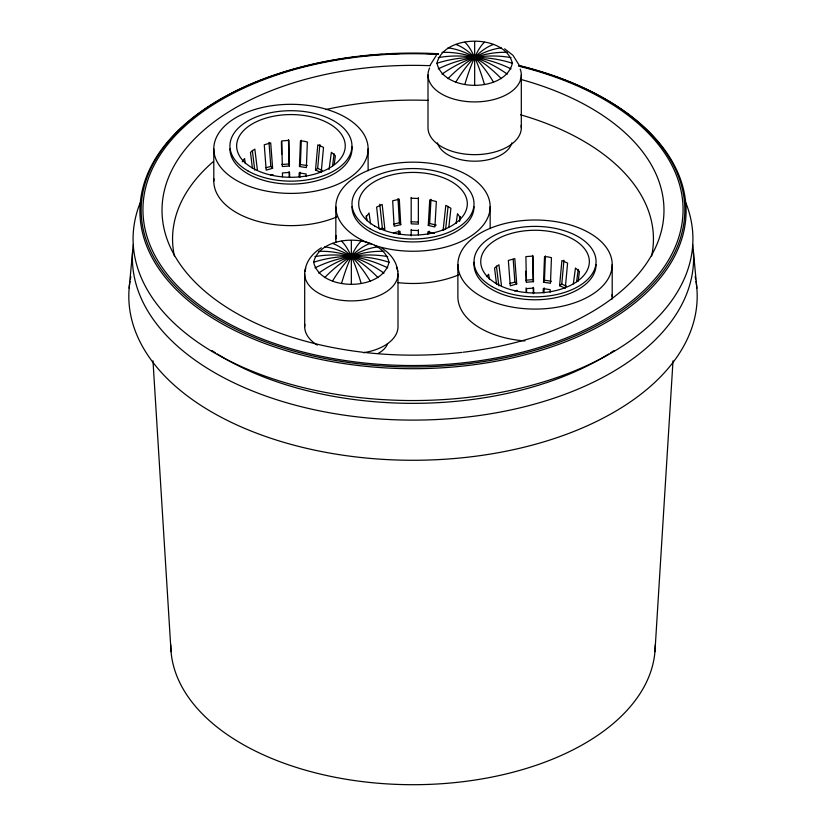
<?xml version="1.0" encoding="UTF-8"?>
<svg xmlns="http://www.w3.org/2000/svg" width="826" height="826" viewBox="0 0 826 826"><rect width="100%" height="100%" fill="white"/><g stroke="black" fill="none" stroke-linecap="round" stroke-linejoin="round"><path stroke-width="1.24" d="M299.043 176.754L299.198 172.913L306.126 173.987L306.033 176.547M299.446 166.522L300.437 140.947L304.02 141.215L307.365 142.02L306.374 167.595L299.446 166.522L300.375 164.519L301.314 140.224M299.879 177.301L300.075 172.19M543.136 292.435L543.281 288.604L550.219 289.678L550.116 292.239M543.529 282.213L544.52 256.638L548.113 256.907L551.458 257.702L550.467 283.287L543.529 282.213L544.458 280.21L545.397 255.915M543.962 292.993L544.158 287.882M427.765 234.316L427.909 231.765L434.538 233.355M428.271 225.405L429.726 199.933L436.355 201.523L434.899 226.985L428.271 225.405L429.634 223.505L431.007 199.314M429.055 233.686L429.2 231.146M654.946 651.704L673.014 360.828M320.065 172.045L315.511 170.022L317.814 144.849L323.513 147.369L321.2 172.551M315.511 170.022L317.669 168.39L319.868 144.478M564.148 287.737L559.594 285.713L561.907 260.531L567.596 263.06L565.283 288.243M559.594 285.713L561.763 284.082L563.952 260.169M129.155 288.14L132.738 250.154M443.118 230.34L445.823 205.333L450.903 208.266L448.869 227.016M448.095 206.366L445.658 228.874L443.965 229.845M329.058 169.506L331.381 152.314L335.377 155.773L334.22 164.364M332.506 166.016L334.158 153.739M573.316 283.968L575.474 268.006L579.46 271.465L578.138 281.284M576.589 281.697L578.252 269.431M456.097 223.443L457.501 213.727L460.247 217.558L459.896 219.984M459.555 221.44L460.258 216.588M304.97 271.548C305.826 261.367 312.868 252.942 321.345 247.8M313.663 262.245C320.323 232.808 382.366 232.808 389.025 262.245C382.366 291.671 320.323 291.671 313.663 262.245A102.372 83.581 0 0 1 389.025 262.245M436.975 63.261C443.634 33.825 505.677 33.825 512.337 63.261C505.677 92.688 443.634 92.688 436.975 63.261A102.372 83.581 0 0 1 512.337 63.261M429.861 65.636L436.355 55.301M387.611 343.595C386.134 347.973 382.221 351.236 378.267 353.373M242.194 161.824L244.548 158.551L245.322 163.6M486.875 276.7L488.631 274.232L489.415 279.291M379.423 229.277L382.345 227.986L384.885 229.452L382.18 204.445L376.635 207.109L378.938 228.358M265.838 167.688L270.825 166.491L272.621 168.287L266.178 170.125L264.258 144.777L270.711 142.929L272.621 168.287M270.608 175.226L273.107 174.627M393.868 224.104L399.392 222.783L400.755 224.682L394.126 226.262L392.67 200.801L399.299 199.211L400.755 224.682M393.382 232.891L400.011 231.311L400.156 233.851M509.921 283.38L514.918 282.182L516.715 283.979L510.261 285.817L508.351 260.458L514.794 258.621L516.715 283.979M514.691 290.917L517.19 290.318M281.852 164.498L288.966 163.951L289.43 165.995L282.306 166.532L281.821 140.916L288.935 140.379L289.43 165.995M411.183 198.209L418.359 198.477M411.183 221.781L418.359 222.06M411.183 230.268L418.359 230.537M525.935 280.19L533.049 279.642L533.513 281.676L526.399 282.224L525.759 271.217M300.375 164.519L307.303 165.592M544.458 280.21L551.396 281.284M429.634 223.505L436.262 225.085M317.669 168.39L322.223 170.414M561.763 284.082L566.316 286.106M504.655 48.827L512.956 55.301L519.451 65.636M381.344 247.8C389.81 252.942 396.862 261.367 397.719 271.548M370.595 223.929L369.015 213.005L366.269 216.835L366.796 220.48M366.259 215.865L366.961 220.718M501.485 285.827L498.935 264.764L494.557 268.047L496.519 284.154M496.405 265.993L498.821 285.806M257.402 170.135L254.842 149.072L250.474 152.366L252.436 168.463M252.322 150.301L254.728 170.125M379.774 204.228L382.345 227.986M693.262 250.154L696.845 288.14M513.194 259.364L514.918 282.182M269.008 142.402L270.825 166.491M152.986 360.828L171.054 651.704M398.008 198.591L399.392 222.783M398.721 230.681L398.937 234.501M533.513 281.676L533.018 256.07L525.904 256.607L526.399 282.224M533.741 293.209L533.637 288.088L526.523 288.625L526.596 292.466M532.584 255.306L533.049 279.642M533.204 287.324L533.328 293.736M526.079 287.871L526.162 291.712M289.647 177.518L289.554 172.397L282.43 172.933L282.513 176.774M288.491 139.625L288.966 163.951M289.11 171.643L289.214 176.764M281.398 141.442L281.645 154.245M612.2 264.547A77.159 44.542 0 0 1 496.467 303.121A77.159 44.542 0 0 1 496.467 225.973A77.159 44.542 0 0 1 612.2 264.547L612.2 296.782M521.309 74.98L521.309 127.72M490.159 206.706L490.159 228.616M474.661 41.507L474.661 85.016M457.883 264.547L457.883 296.782A77.159 44.542 0 0 0 524.975 340.942M428.002 74.98L428.002 127.72A46.648 26.938 0 0 0 476.685 154.627A46.648 26.938 0 0 0 521.134 125.376M418.359 197.682L418.359 224.125L411.183 223.856L411.183 197.414M418.359 229.752L418.359 234.883M411.183 229.483L411.183 235.895M397.998 273.964L397.998 326.704A46.648 26.938 0 0 1 363.419 352.723M368.117 148.856A77.159 44.542 0 0 1 252.374 187.43A77.159 44.542 0 0 1 252.374 110.281A77.159 44.542 0 0 1 368.117 148.856L368.117 170.775M351.339 240.49L351.339 283.999M335.841 206.706L335.841 238.931M304.691 273.964L304.691 326.704M213.8 148.856L213.8 181.09M314.943 256.607A102.372 80.731 24.9 0 1 387.735 267.872M318.712 251.362A102.372 72.389 45 0 1 383.976 273.117M332.496 243.402A102.372 41.796 71.6 0 1 370.182 281.077M324.701 246.86A102.372 59.1 60 0 1 377.988 277.619M314.943 267.872A102.372 80.731 -24.9 0 1 387.735 256.607M318.712 273.117A102.372 72.389 -45 0 1 383.976 251.362M341.592 241.223A102.372 21.631 81.2 0 1 361.096 283.256M324.701 277.619A102.372 59.1 -60 0 1 377.988 246.86M332.496 281.077A102.372 41.796 -71.6 0 1 370.182 243.402M341.592 283.256A102.372 21.631 -81.2 0 1 361.096 241.223M396.408 266.994A46.648 26.938 0 0 1 352.351 300.891A46.648 26.938 0 0 1 305.796 268.12M317.298 345.123A46.648 26.938 0 0 1 304.866 324.36M438.265 57.624A102.372 80.731 24.9 0 1 511.057 68.888M442.024 52.379A102.372 72.389 45 0 1 507.288 74.133M455.818 44.418A102.372 41.796 71.6 0 1 493.504 82.104M448.012 47.877A102.372 59.1 60 0 1 501.299 78.646M438.265 68.888A102.372 80.731 -24.9 0 1 511.057 57.624M442.024 74.133A102.372 72.389 -45 0 1 507.288 52.379M464.904 42.25A102.372 21.631 81.2 0 1 484.408 84.273M448.012 78.646A102.372 59.1 -60 0 1 501.299 47.877M455.818 82.104A102.372 41.796 -71.6 0 1 493.504 44.418M464.904 84.273A102.372 21.631 -81.2 0 1 484.408 42.25M520.204 69.147A46.648 26.938 0 0 1 473.649 101.908A46.648 26.938 0 0 1 429.592 68.011M458.812 274.779A77.159 44.542 0 0 1 397.925 282.626M336.079 242.421A77.159 44.542 0 0 1 336.079 235.451M371.968 244.424A77.159 44.542 0 0 1 376.088 167.585A77.159 44.542 0 0 1 490.148 207.254A77.159 44.542 0 0 1 374.426 245.281M474.01 206.706A61.01 35.219 0 0 1 413 241.925A61.01 35.219 0 0 1 351.99 206.706M351.835 146.563A61.01 35.219 0 0 1 292.941 184.064A61.01 35.219 0 0 1 229.948 148.856M596.052 264.547A61.01 35.219 0 0 1 533.059 299.755A61.01 35.219 0 0 1 474.165 262.255M336.771 216.928A77.159 44.542 0 0 1 254.398 220.315A77.159 44.542 0 0 1 213.903 178.767M612.097 294.459A77.159 44.542 0 0 1 612.097 299.095M685.9 202.969A279.921 161.607 0 0 1 413 400.538A279.921 161.607 0 0 1 140.1 202.969M553.389 75.806A273.086 157.663 0 0 1 621.235 313.044A273.086 157.663 0 0 1 204.765 313.044A273.086 157.663 0 0 1 272.611 75.806M273.757 75.414A273.086 157.663 0 0 1 333.725 60.164M334.891 59.957A273.086 157.663 0 0 1 356.14 56.829M359.723 56.405A273.086 157.663 0 0 1 363.316 56.003M365.712 55.755A273.086 157.663 0 0 1 371.721 55.187M375.345 54.877A273.086 157.663 0 0 1 382.593 54.351M387.446 54.062A273.086 157.663 0 0 1 399.598 53.566M426.402 53.566A273.086 157.663 0 0 1 438.554 54.062M518.738 65.677A273.086 157.663 0 0 1 552.243 75.414M519.492 65.626A271.847 156.95 0 0 1 597.828 325.114A271.847 156.95 0 0 1 155.556 260.427A271.847 156.95 0 0 1 438.441 53.762M518.79 66.183A270.05 155.907 0 0 1 596.599 323.968A270.05 155.907 0 0 1 157.26 259.705A270.05 155.907 0 0 1 438.265 54.402M520.308 79.265A250.98 144.901 0 0 1 662.163 227.635A250.98 144.901 0 0 1 463.169 352.237M461.961 352.372A250.98 144.901 0 0 1 364.039 352.372M362.831 352.237A250.98 144.901 0 0 1 164.302 190.754A250.98 144.901 0 0 1 430.232 65.698M520.514 114.773A240.438 138.82 0 0 1 651.631 255.926M174.369 255.926A240.438 138.82 0 0 1 213.077 161.813M325.857 109.559A240.438 138.82 0 0 1 428.333 100.4M511.872 142.846A37.686 21.755 0 0 1 474.661 161.194A37.686 21.755 0 0 1 437.439 142.846M696.008 281.253A284.185 164.075 0 0 1 413 460.268A284.185 164.075 0 0 1 129.992 281.253M130.384 278.971A284.185 164.075 0 0 1 130.828 276.679M695.172 276.679A284.185 164.075 0 0 1 695.616 278.971M692.601 244.486A280.592 161.999 0 0 1 413 420.104A280.592 161.999 0 0 1 133.399 244.486M613.945 350.627A266.788 154.028 0 0 1 610.672 352.754M608.71 353.993A266.788 154.028 0 0 1 217.29 353.993M215.328 352.754A266.788 154.028 0 0 1 212.055 350.627M655.235 644.848A242.235 139.852 0 0 1 413 784.7A242.235 139.852 0 0 1 170.765 644.848M374.601 225.942A54.309 31.357 0 0 0 465.461 211.89A54.309 31.357 0 0 0 398.948 173.481A54.309 31.357 0 0 0 374.601 225.942M369.862 228.678A61.01 35.219 0 0 0 471.925 212.891A61.01 35.219 0 0 0 397.213 169.753A61.01 35.219 0 0 0 369.862 228.678M252.549 168.101A54.309 31.357 0 0 0 343.41 154.039A54.309 31.357 0 0 0 276.896 115.64A54.309 31.357 0 0 0 252.549 168.101M247.821 170.837A61.01 35.219 0 0 0 349.883 155.04A61.01 35.219 0 0 0 275.161 111.902A61.01 35.219 0 0 0 247.821 170.837M496.643 283.793A54.309 31.357 0 0 0 587.503 269.73A54.309 31.357 0 0 0 520.989 231.332A54.309 31.357 0 0 0 496.643 283.793M491.904 286.519A61.01 35.219 0 0 0 593.977 270.732A61.01 35.219 0 0 0 519.255 227.594A61.01 35.219 0 0 0 491.904 286.519"/></g></svg>
